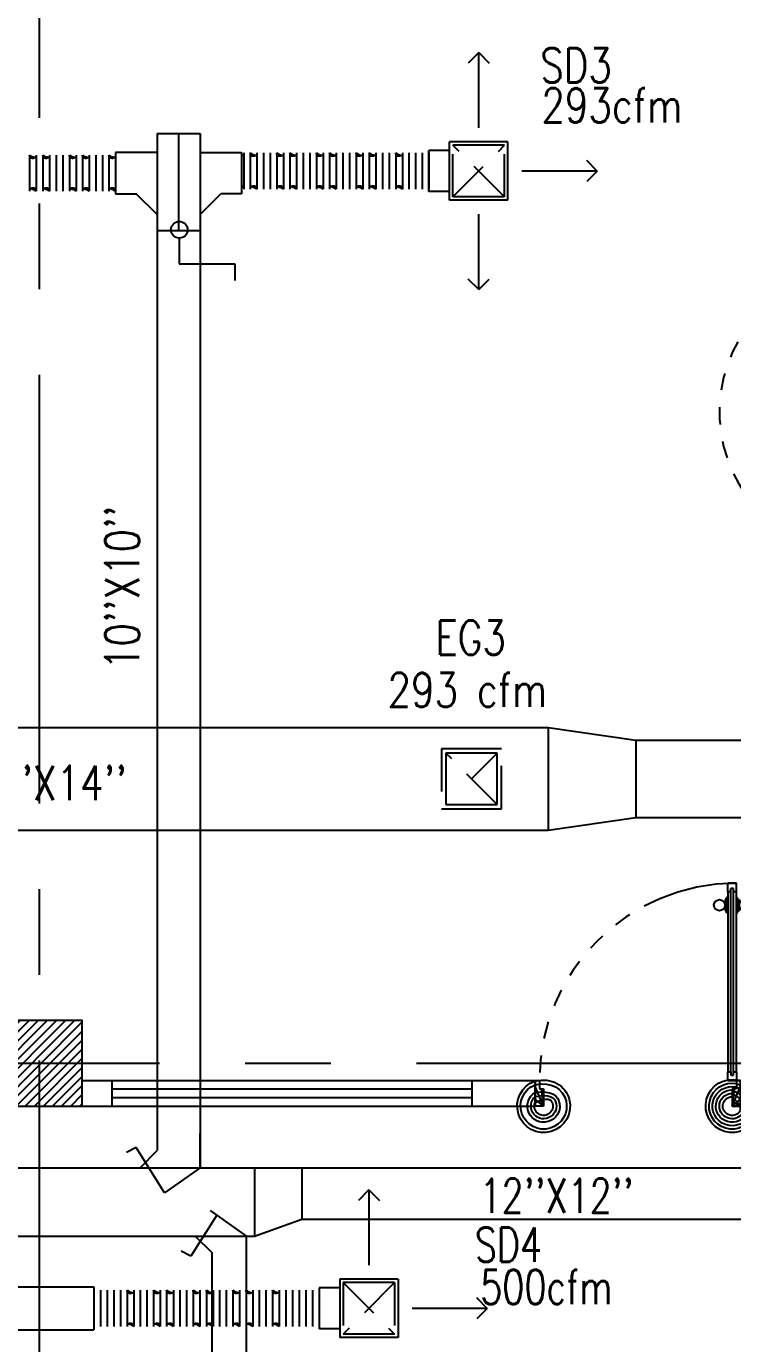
# Model space of a CAD drawing. Extents: x 417866029 to 417866302, y 43498045 to 43498122.
# Drawn here: x 417866038.93 to 417866043.05, y 43498101.35 to 43498109.04 of the extents above; entities that cross this region are included whole.
import ezdxf

# ---------------------------------------------------------------- set-up
doc = ezdxf.new("R2010")
doc.units = 0
doc.header["$MEASUREMENT"] = 0
doc.linetypes.add('CENTERX2', pattern=[4, 2.5, -0.5, 0.5, -0.5])
doc.linetypes.add('HIDDEN', pattern=[0.375, 0.25, -0.125])
doc.layers.get('0').update_dxf_attribs({"linetype": 'CONTINUOUS'})
for name, color, linetype in [('AXES', 11, 'CENTERX2'), ('COL', 7, 'CONTINUOUS'), ('DOOR', 9, 'CONTINUOUS'), ('DUCT', 6, 'CONTINUOUS'), ('EXDUCT', 10, 'CONTINUOUS'), ('HAT', 11, 'CONTINUOUS'), ('M-AC-FLEX', 7, 'CONTINUOUS'), ('M-EGU.', 2, 'CONTINUOUS'), ('M-TEXT', 2, 'CONTINUOUS'), ('WALL', 9, 'CONTINUOUS'), ('WIN', 9, 'CONTINUOUS')]:
    doc.layers.add(name, color=color, linetype=linetype)
doc.styles.add('ROMANS', font='ROMANS.shx', dxfattribs={"width": 0.6})

# ---------------------------------------------------------------- blocks, each defined once
blk = doc.blocks.new('DOOR90')
at = {"layer": 'DOOR', "color": 7, "linetype": 'ByBlock'}
for p, q in [((-150, 0), (0, 0)), ((-150, 0), (-150, -25)), ((0, -50), (-113.7, 0)), ((0, -50), (-40.1, 0)), ((0, -50), (0, 0)), ((-1000, -25), (-1050, -25)), ((-1050, -75), (-1050, -25)), ((-1050, -25), (-1050, -75)), ((-1000, -75), (-1050, -75)), ((-1000, -42), (-1020, -42)), ((-1020, -42), (-1020, -58)), ((-1000, -58), (-1020, -58)), ((-1000, -25), (-1000, -42)), ((-1000, -58), (-1000, -75)), ((-877.6, -17.8), (-967.6, -17.8)), ((-967.6, -25), (-967.6, -17.8)), ((-967.6, -75), (-967.6, -82.2)), ((-955, -8.8), (-890.2, -8.8)), ((-955, -17.8), (-955, -8.8)), ((-955, -17.8), (-890.2, -17.8)), ((-890.2, -17.8), (-890.2, -8.8)), ((-877.6, -25), (-877.6, -17.8)), ((-877.6, -75), (-877.6, -82.2)), ((-200, -25), (-150, -25)), ((-200, -42), (-200, -25)), ((-180, -42), (-200, -42)), ((-200, -58), (-180, -58)), ((-200, -75), (-200, -58)), ((-150, -75), (-200, -75)), ((-180, -58), (-180, -42)), ((-150, -25), (-100, -25)), ((-150, -75), (-150, -25)), ((-100, -25), (-100, -50)), ((0, -50), (-100, -36.6)), ((-100, -50), (0, -50)), ((-877.6, -82.2), (-967.6, -82.2)), ((-955, -82.2), (-890.2, -82.2)), ((-955, -82.2), (-955, -91.2)), ((-955, -91.2), (-890.2, -91.2)), ((-890.2, -82.2), (-890.2, -91.2)), ((-150, -875), (-100, -875)), ((-150, -900), (-150, -875)), ((-150, -900), (0, -900)), ((0, -900), (-150, -900)), ((0, -850), (-113.7, -900)), ((-100, -875), (-100, -850)), ((0, -850), (-100, -863.4)), ((-100, -850), (0, -850)), ((0, -850), (-40.1, -900)), ((0, -850), (0, -900))]:
    blk.add_line(p, q, dxfattribs=at)
at = {"layer": 'DOOR', "linetype": 'ByBlock'}
for p, q in [((-200, -25), (-1000, -25)), ((-200, -42), (-1000, -42)), ((-200, -58), (-1000, -58)), ((-1000, -75), (-200, -75))]:
    blk.add_line(p, q, dxfattribs=at)
at = {"layer": 'DOOR', "color": 7, "linetype": 'ByBlock'}
for centre in [(-922.6, 23.5), (-922.6, -123.5)]:
    blk.add_circle(centre, 32.4, dxfattribs=at)
for centre, radius, start, end in [((0, -50), 154.4, 161.10529, 166.28577), ((0, -50), 94.4, 148.01819, 180), ((0, -50), 134.4, 158.15985, 169.28002), ((0, -50), 114.4, 154.08384, 167.37743), ((0, -50), 74.4, 137.77643, 180), ((0, -50), 54.4, 113.20738, 180), ((0, -50), 34.4, 90, 180), ((0, -50), 14.4, 90, 180), ((0, -850), 154.4, 193.71423, 198.89471), ((0, -850), 134.4, 190.71998, 201.84015), ((0, -850), 94.4, 180, 211.98181), ((0, -850), 74.4, 180, 222.22357), ((0, -850), 54.4, 180, 246.79262), ((0, -850), 34.4, 180, 270), ((0, -850), 14.4, 180, 270)]:
    blk.add_arc(centre, radius, start, end, dxfattribs=at)
at = {"layer": 'DOOR', "linetype": 'HIDDEN', "ltscale": 0.5}
blk.add_arc((-222.2, -50), 828.2, 178.27012, 275.00304, dxfattribs=at)
blk = doc.blocks.new('DOOR100')
at = {"layer": 'DOOR', "color": 7, "linetype": 'ByBlock'}
for p, q in [((-75, 1250), (-75, 1300)), ((-75, 1300), (-25, 1300)), ((-25, 1300), (-75, 1300)), ((-58, 1250), (-75, 1250)), ((-58, 1250), (-58, 1270)), ((-42, 1270), (-58, 1270)), ((-42, 1250), (-42, 1270)), ((-25, 1250), (-42, 1250)), ((-25, 1250), (-25, 1300)), ((-91.2, 1205), (-91.2, 1140.2)), ((-82.2, 1205), (-91.2, 1205)), ((-82.2, 1127.6), (-82.2, 1217.6)), ((-75, 1217.6), (-82.2, 1217.6)), ((-82.2, 1205), (-82.2, 1140.2)), ((-25, 1217.6), (-17.8, 1217.6)), ((-17.8, 1127.6), (-17.8, 1217.6)), ((-17.8, 1205), (-17.8, 1140.2)), ((-17.8, 1205), (-8.8, 1205)), ((-8.8, 1205), (-8.8, 1140.2)), ((-82.2, 1140.2), (-91.2, 1140.2)), ((-75, 1127.6), (-82.2, 1127.6)), ((-25, 1127.6), (-17.8, 1127.6)), ((-17.8, 1140.2), (-8.8, 1140.2)), ((-75, 200), (-58, 200)), ((-75, 150), (-75, 200)), ((-58, 200), (-58, 180)), ((-58, 180), (-42, 180)), ((-42, 200), (-25, 200)), ((-42, 180), (-42, 200)), ((-25, 200), (-25, 150)), ((-1200, 0), (-1200, 150)), ((-1200, 150), (-1175, 150)), ((-1200, 150), (-1200, 0)), ((-1150, 0), (-1200, 113.7)), ((-1175, 150), (-1175, 100)), ((-1175, 100), (-1150, 100)), ((-1150, 0), (-1163.4, 100)), ((-1150, 100), (-1150, 0)), ((-75, 150), (-25, 150)), ((-50, 0), (0, 113.7)), ((-50, 100), (-50, 0)), ((-50, 0), (-36.6, 100)), ((-25, 100), (-50, 100)), ((0, 150), (-25, 150)), ((-25, 150), (-25, 100)), ((0, 0), (0, 150)), ((0, 150), (0, 0)), ((-1150, 0), (-1200, 40.1)), ((-1150, 0), (-1200, 0)), ((-50, 0), (0, 40.1)), ((-50, 0), (0, 0))]:
    blk.add_line(p, q, dxfattribs=at)
at = {"layer": 'DOOR', "linetype": 'ByBlock'}
for p, q in [((-75, 1250), (-75, 200)), ((-58, 200), (-58, 1250)), ((-42, 200), (-42, 1250)), ((-25, 200), (-25, 1250))]:
    blk.add_line(p, q, dxfattribs=at)
at = {"layer": 'DOOR', "color": 7, "linetype": 'ByBlock'}
for centre in [(-123.5, 1172.6), (23.5, 1172.6)]:
    blk.add_circle(centre, 32.4, dxfattribs=at)
at = {"layer": 'DOOR', "linetype": 'HIDDEN', "ltscale": 0.5}
blk.add_arc((-25, 150), 1150, 90, 180, dxfattribs=at)
at = {"layer": 'DOOR', "color": 7, "linetype": 'ByBlock'}
for centre, radius, start, end in [((-1150, 0), 154.4, 103.71423, 108.89471), ((-1150, 0), 134.4, 100.71998, 111.84015), ((-1150, 0), 94.4, 90, 121.98181), ((-50, 0), 94.4, 58.01819, 90), ((-50, 0), 134.4, 68.15985, 79.28002), ((-50, 0), 114.4, 64.08384, 77.37743), ((-50, 0), 154.4, 71.10529, 76.28577), ((-1150, 0), 74.4, 90, 132.22357), ((-1150, 0), 54.4, 90, 156.79262), ((-1150, 0), 34.4, 90, 180), ((-1150, 0), 14.4, 90, 180), ((-50, 0), 74.4, 47.77643, 90), ((-50, 0), 54.4, 23.20738, 90), ((-50, 0), 34.4, 0, 90), ((-50, 0), 14.4, 0, 90)]:
    blk.add_arc(centre, radius, start, end, dxfattribs=at)
blk = doc.blocks.new('*X53')
at = {"color": 0}
for p, q in [((84179.2, 169933.6), (84635.4, 170389.7)), ((84179.2, 169986.6), (84582.3, 170389.7)), ((84179.2, 170039.7), (84529.3, 170389.7)), ((84179.2, 170092.7), (84476.3, 170389.7)), ((84179.2, 170145.7), (84423.2, 170389.7)), ((84179.2, 170198.8), (84370.2, 170389.7)), ((84179.2, 170251.8), (84317.2, 170389.7)), ((84179.2, 170304.8), (84264.1, 170389.7)), ((84179.2, 170357.9), (84211.1, 170389.7)), ((84188.4, 169889.7), (84679.2, 170380.6)), ((84241.4, 169889.7), (84679.2, 170327.5)), ((84294.5, 169889.7), (84679.2, 170274.5)), ((84347.5, 169889.7), (84679.2, 170221.5)), ((84400.5, 169889.7), (84679.2, 170168.4)), ((84453.6, 169889.7), (84679.2, 170115.4)), ((84506.6, 169889.7), (84679.2, 170062.4)), ((84559.6, 169889.7), (84679.2, 170009.3)), ((84612.7, 169889.7), (84679.2, 169956.3)), ((84665.7, 169889.7), (84679.2, 169903.3))]:
    blk.add_line(p, q, dxfattribs=at)
blk = doc.blocks.new('COL50')
at = {"layer": 'COL'}
blk.add_lwpolyline([(-250, 250), (-250, -250), (250, -250), (250, 250)], close=True, dxfattribs=at)

msp = doc.modelspace()

# ---------------------------------------------------------------- linework, layer by layer
at = {"layer": 'AXES'}
for p, q in [((417866039.0035, 43498044.5064), (417866039.0035, 43498121.7771)), ((417866039.0035, 43498044.5064), (417866039.0035, 43498121.7771)), ((417866037.2035, 43498102.9907), (417866053.4235, 43498102.9907))]:
    msp.add_line(p, q, dxfattribs=at)
at = {"layer": 'DUCT', "linetype": 'ByBlock'}
for p, q in [((417866039.6907, 43498108.416), (417866039.6907, 43498102.4809)), ((417866039.6907, 43498108.416), (417866039.9407, 43498108.416)), ((417866039.8157, 43498108.416), (417866039.8157, 43498107.8493)), ((417866039.9407, 43498108.416), (417866039.9407, 43498102.3809)), ((417866039.6907, 43498107.8493), (417866039.9407, 43498107.8493)), ((417866034.6028, 43498102.3809), (417866049.4136, 43498102.3809)), ((417866040.259, 43498102.3809), (417866040.259, 43498101.9809)), ((417866040.535, 43498102.3809), (417866040.535, 43498102.0809)), ((417866040.259, 43498101.9809), (417866040.535, 43498102.0809)), ((417866040.535, 43498102.0809), (417866044.5984, 43498102.0809)), ((417866034.6028, 43498101.9809), (417866040.259, 43498101.9809)), ((417866034.6028, 43498101.6857), (417866039.3204, 43498101.6857)), ((417866039.3204, 43498101.6857), (417866039.3204, 43498101.4357)), ((417866034.6028, 43498101.4357), (417866039.3204, 43498101.4357))]:
    msp.add_line(p, q, dxfattribs=at)
at = {"layer": 'DUCT'}
for p, q in [((417866039.6883, 43498108.3041), (417866039.4483, 43498108.3041)), ((417866039.4483, 43498108.3041), (417866039.4483, 43498108.0641)), ((417866039.943, 43498108.3041), (417866040.183, 43498108.3041)), ((417866040.183, 43498108.3041), (417866040.183, 43498108.0641)), ((417866039.4483, 43498108.0641), (417866039.5683, 43498108.0641)), ((417866039.6883, 43498107.9441), (417866039.5683, 43498108.0641)), ((417866039.943, 43498107.9441), (417866040.063, 43498108.0641)), ((417866040.183, 43498108.0641), (417866040.063, 43498108.0641)), ((417866039.9407, 43498102.3809), (417866039.9407, 43498102.5809)), ((417866039.5673, 43498102.499), (417866039.5109, 43498102.4702)), ((417866039.7328, 43498102.2353), (417866039.5673, 43498102.499)), ((417866039.5673, 43498102.499), (417866039.5673, 43498102.499)), ((417866039.5907, 43498102.3809), (417866039.6907, 43498102.4809)), ((417866039.9407, 43498102.3809), (417866039.7328, 43498102.2353)), ((417866040.038, 43498102.1051), (417866039.8878, 43498101.8658)), ((417866040.2111, 43498101.9839), (417866040.0012, 43498102.1309)), ((417866039.9111, 43498101.9839), (417866040.0111, 43498101.8839)), ((417866040.2111, 43498101.9839), (417866040.2111, 43498099.3928)), ((417866039.8878, 43498101.8658), (417866039.8314, 43498101.8946)), ((417866039.8878, 43498101.8658), (417866039.8878, 43498101.8658)), ((417866040.0111, 43498099.3928), (417866040.0111, 43498101.8839))]:
    msp.add_line(p, q, dxfattribs=at)
at = {"layer": 'DUCT', "color": 2, "linetype": 'ByBlock'}
for p, q in [((417866039.8198, 43498107.8088), (417866039.8198, 43498107.655)), ((417866039.8198, 43498107.655), (417866040.1439, 43498107.655)), ((417866040.1439, 43498107.655), (417866040.1439, 43498107.5579))]:
    msp.add_line(p, q, dxfattribs=at)
msp.add_circle((417866039.8198, 43498107.8533), 0.0486, dxfattribs=at)
at = {"layer": 'EXDUCT', "linetype": 'ByBlock'}
for p, q in [((417866034.6028, 43498104.9499), (417866041.9727, 43498104.9499)), ((417866041.9727, 43498104.9499), (417866041.9727, 43498104.3499)), ((417866041.9727, 43498104.9499), (417866042.4855, 43498104.8749)), ((417866042.4855, 43498104.8749), (417866051.38, 43498104.8749)), ((417866042.4855, 43498104.8749), (417866042.4855, 43498104.4249)), ((417866041.9727, 43498104.3499), (417866042.4855, 43498104.4249)), ((417866042.4855, 43498104.4249), (417866051.38, 43498104.4249)), ((417866034.6028, 43498104.3499), (417866041.9727, 43498104.3499))]:
    msp.add_line(p, q, dxfattribs=at)
at = {"layer": 'M-AC-FLEX', "color": 11}
for p, q in [((417866040.1957, 43498108.3016), (417866040.1957, 43498108.0906)), ((417866040.234, 43498108.3016), (417866040.234, 43498108.0906)), ((417866040.234, 43498108.3016), (417866040.234, 43498108.0906)), ((417866040.273, 43498108.3016), (417866040.273, 43498108.0906)), ((417866040.273, 43498108.3016), (417866040.273, 43498108.0906)), ((417866040.3113, 43498108.3016), (417866040.3113, 43498108.0906)), ((417866040.3113, 43498108.3016), (417866040.3113, 43498108.0906)), ((417866040.3503, 43498108.3016), (417866040.3503, 43498108.0906)), ((417866040.3503, 43498108.3016), (417866040.3503, 43498108.0906)), ((417866040.3886, 43498108.3016), (417866040.3886, 43498108.0906)), ((417866040.3886, 43498108.3016), (417866040.3886, 43498108.0906)), ((417866040.4276, 43498108.3016), (417866040.4276, 43498108.0906)), ((417866040.4276, 43498108.3016), (417866040.4276, 43498108.0906)), ((417866040.4653, 43498108.3016), (417866040.4653, 43498108.0906)), ((417866040.4653, 43498108.3016), (417866040.4653, 43498108.0906)), ((417866040.5043, 43498108.3016), (417866040.5043, 43498108.0906)), ((417866040.5043, 43498108.3016), (417866040.5043, 43498108.0906)), ((417866040.5426, 43498108.3016), (417866040.5426, 43498108.0906)), ((417866040.5426, 43498108.3016), (417866040.5426, 43498108.0906)), ((417866040.5816, 43498108.3016), (417866040.5816, 43498108.0906)), ((417866040.5816, 43498108.3016), (417866040.5816, 43498108.0906)), ((417866040.6199, 43498108.3016), (417866040.6199, 43498108.0906)), ((417866040.6199, 43498108.3016), (417866040.6199, 43498108.0906)), ((417866040.6589, 43498108.3016), (417866040.6589, 43498108.0906)), ((417866040.6589, 43498108.3016), (417866040.6589, 43498108.0906)), ((417866040.6589, 43498108.3016), (417866040.6589, 43498108.0906)), ((417866040.6972, 43498108.3016), (417866040.6972, 43498108.0906)), ((417866040.6972, 43498108.3016), (417866040.6972, 43498108.0906)), ((417866040.6972, 43498108.3016), (417866040.6972, 43498108.0906)), ((417866040.7362, 43498108.3016), (417866040.7362, 43498108.0906)), ((417866040.7362, 43498108.3016), (417866040.7362, 43498108.0906)), ((417866040.7745, 43498108.3016), (417866040.7745, 43498108.0906)), ((417866040.7745, 43498108.3016), (417866040.7745, 43498108.0906)), ((417866040.8135, 43498108.3016), (417866040.8135, 43498108.0906)), ((417866040.8135, 43498108.3016), (417866040.8135, 43498108.0906)), ((417866040.8519, 43498108.3016), (417866040.8519, 43498108.0906)), ((417866040.8519, 43498108.3016), (417866040.8519, 43498108.0906)), ((417866040.8909, 43498108.3016), (417866040.8909, 43498108.0906)), ((417866040.8909, 43498108.3016), (417866040.8909, 43498108.0906)), ((417866040.9285, 43498108.3016), (417866040.9285, 43498108.0906)), ((417866040.9285, 43498108.3016), (417866040.9285, 43498108.0906)), ((417866040.9675, 43498108.3016), (417866040.9675, 43498108.0906)), ((417866040.9675, 43498108.3016), (417866040.9675, 43498108.0906)), ((417866041.0058, 43498108.3016), (417866041.0058, 43498108.0906)), ((417866041.0058, 43498108.3016), (417866041.0058, 43498108.0906)), ((417866041.0448, 43498108.3016), (417866041.0448, 43498108.0906)), ((417866041.0448, 43498108.3016), (417866041.0448, 43498108.0906)), ((417866041.0831, 43498108.3016), (417866041.0831, 43498108.0906)), ((417866041.0831, 43498108.3016), (417866041.0831, 43498108.0906)), ((417866041.1221, 43498108.3016), (417866041.1221, 43498108.0906)), ((417866041.1221, 43498108.3016), (417866041.1221, 43498108.0906)), ((417866041.1604, 43498108.3016), (417866041.1604, 43498108.0906)), ((417866041.1994, 43498108.3016), (417866041.1994, 43498108.0906)), ((417866041.2384, 43498108.3016), (417866041.2384, 43498108.0906)), ((417866041.2774, 43498108.3016), (417866041.2774, 43498108.0906)), ((417866038.946, 43498108.2896), (417866038.946, 43498108.0786)), ((417866038.946, 43498108.2896), (417866038.946, 43498108.0786)), ((417866038.985, 43498108.2896), (417866038.985, 43498108.0786)), ((417866038.985, 43498108.2896), (417866038.985, 43498108.0786)), ((417866038.985, 43498108.2896), (417866038.985, 43498108.0786)), ((417866039.0234, 43498108.2896), (417866039.0234, 43498108.0786)), ((417866039.0234, 43498108.2896), (417866039.0234, 43498108.0786)), ((417866039.0234, 43498108.2896), (417866039.0234, 43498108.0786)), ((417866039.0624, 43498108.2896), (417866039.0624, 43498108.0786)), ((417866039.0624, 43498108.2896), (417866039.0624, 43498108.0786)), ((417866039.1007, 43498108.2896), (417866039.1007, 43498108.0786)), ((417866039.1007, 43498108.2896), (417866039.1007, 43498108.0786)), ((417866039.1397, 43498108.2896), (417866039.1397, 43498108.0786)), ((417866039.1397, 43498108.2896), (417866039.1397, 43498108.0786)), ((417866039.178, 43498108.2896), (417866039.178, 43498108.0786)), ((417866039.178, 43498108.2896), (417866039.178, 43498108.0786)), ((417866039.217, 43498108.2896), (417866039.217, 43498108.0786)), ((417866039.217, 43498108.2896), (417866039.217, 43498108.0786)), ((417866039.2546, 43498108.2896), (417866039.2546, 43498108.0786)), ((417866039.2546, 43498108.2896), (417866039.2546, 43498108.0786)), ((417866039.2936, 43498108.2896), (417866039.2936, 43498108.0786)), ((417866039.2936, 43498108.2896), (417866039.2936, 43498108.0786)), ((417866039.3319, 43498108.2896), (417866039.3319, 43498108.0786)), ((417866039.3319, 43498108.2896), (417866039.3319, 43498108.0786)), ((417866039.3709, 43498108.2896), (417866039.3709, 43498108.0786)), ((417866039.3709, 43498108.2896), (417866039.3709, 43498108.0786)), ((417866039.4093, 43498108.2896), (417866039.4093, 43498108.0786)), ((417866039.4093, 43498108.2896), (417866039.4093, 43498108.0786)), ((417866039.4483, 43498108.2896), (417866039.4483, 43498108.0786)), ((417866039.4483, 43498108.2896), (417866039.4483, 43498108.0786)), ((417866039.3594, 43498101.6662), (417866039.3594, 43498101.4552)), ((417866039.3984, 43498101.6662), (417866039.3984, 43498101.4552)), ((417866039.4374, 43498101.6662), (417866039.4374, 43498101.4552)), ((417866039.4764, 43498101.6662), (417866039.4764, 43498101.4552)), ((417866039.5147, 43498101.6662), (417866039.5147, 43498101.4552)), ((417866039.5147, 43498101.6662), (417866039.5147, 43498101.4552)), ((417866039.5537, 43498101.6662), (417866039.5537, 43498101.4552)), ((417866039.5537, 43498101.6662), (417866039.5537, 43498101.4552)), ((417866039.592, 43498101.6662), (417866039.592, 43498101.4552)), ((417866039.592, 43498101.6662), (417866039.592, 43498101.4552)), ((417866039.631, 43498101.6662), (417866039.631, 43498101.4552)), ((417866039.631, 43498101.6662), (417866039.631, 43498101.4552)), ((417866039.6693, 43498101.6662), (417866039.6693, 43498101.4552)), ((417866039.6693, 43498101.6662), (417866039.6693, 43498101.4552)), ((417866039.7083, 43498101.6662), (417866039.7083, 43498101.4552)), ((417866039.7083, 43498101.6662), (417866039.7083, 43498101.4552)), ((417866039.746, 43498101.6662), (417866039.746, 43498101.4552)), ((417866039.746, 43498101.6662), (417866039.746, 43498101.4552)), ((417866039.785, 43498101.6662), (417866039.785, 43498101.4552)), ((417866039.785, 43498101.6662), (417866039.785, 43498101.4552)), ((417866039.8233, 43498101.6662), (417866039.8233, 43498101.4552)), ((417866039.8233, 43498101.6662), (417866039.8233, 43498101.4552)), ((417866039.8623, 43498101.6662), (417866039.8623, 43498101.4552)), ((417866039.8623, 43498101.6662), (417866039.8623, 43498101.4552)), ((417866039.9006, 43498101.6662), (417866039.9006, 43498101.4552)), ((417866039.9006, 43498101.6662), (417866039.9006, 43498101.4552)), ((417866039.9396, 43498101.6662), (417866039.9396, 43498101.4552)), ((417866039.9396, 43498101.6662), (417866039.9396, 43498101.4552)), ((417866039.9396, 43498101.6662), (417866039.9396, 43498101.4552)), ((417866039.9779, 43498101.6662), (417866039.9779, 43498101.4552)), ((417866039.9779, 43498101.6662), (417866039.9779, 43498101.4552)), ((417866039.9779, 43498101.6662), (417866039.9779, 43498101.4552)), ((417866040.0169, 43498101.6662), (417866040.0169, 43498101.4552)), ((417866040.0169, 43498101.6662), (417866040.0169, 43498101.4552)), ((417866040.0552, 43498101.6662), (417866040.0552, 43498101.4552)), ((417866040.0552, 43498101.6662), (417866040.0552, 43498101.4552)), ((417866040.0942, 43498101.6662), (417866040.0942, 43498101.4552)), ((417866040.0942, 43498101.6662), (417866040.0942, 43498101.4552)), ((417866040.1325, 43498101.6662), (417866040.1325, 43498101.4552)), ((417866040.1325, 43498101.6662), (417866040.1325, 43498101.4552)), ((417866040.1715, 43498101.6662), (417866040.1715, 43498101.4552)), ((417866040.1715, 43498101.6662), (417866040.1715, 43498101.4552)), ((417866040.2092, 43498101.6662), (417866040.2092, 43498101.4552)), ((417866040.2092, 43498101.6662), (417866040.2092, 43498101.4552)), ((417866040.2482, 43498101.6662), (417866040.2482, 43498101.4552)), ((417866040.2482, 43498101.6662), (417866040.2482, 43498101.4552)), ((417866040.2865, 43498101.6662), (417866040.2865, 43498101.4552)), ((417866040.2865, 43498101.6662), (417866040.2865, 43498101.4552)), ((417866040.3255, 43498101.6662), (417866040.3255, 43498101.4552)), ((417866040.3255, 43498101.6662), (417866040.3255, 43498101.4552)), ((417866040.3638, 43498101.6662), (417866040.3638, 43498101.4552)), ((417866040.3638, 43498101.6662), (417866040.3638, 43498101.4552)), ((417866040.4028, 43498101.6662), (417866040.4028, 43498101.4552)), ((417866040.4028, 43498101.6662), (417866040.4028, 43498101.4552)), ((417866040.4411, 43498101.6662), (417866040.4411, 43498101.4552)), ((417866040.4801, 43498101.6662), (417866040.4801, 43498101.4552)), ((417866040.5191, 43498101.6662), (417866040.5191, 43498101.4552)), ((417866040.5581, 43498101.6662), (417866040.5581, 43498101.4552)), ((417866040.5971, 43498101.6662), (417866040.5971, 43498101.4552))]:
    msp.add_line(p, q, dxfattribs=at)
at = {"layer": 'M-AC-FLEX'}
for points in [[(417866038.8687, 43498108.2896, 1), (417866038.9077, 43498108.2896, -1.018005), (417866038.946, 43498108.2896)], [(417866038.946, 43498108.2896, 1), (417866038.985, 43498108.2896, -1.018005), (417866039.0234, 43498108.2896)], [(417866039.0624, 43498108.2896, -1), (417866039.0234, 43498108.2896, 1.018005), (417866038.985, 43498108.2896)], [(417866039.1397, 43498108.2896, -1), (417866039.1007, 43498108.2896, 1.018005), (417866039.0624, 43498108.2896)], [(417866039.1007, 43498108.2896, 1), (417866039.1397, 43498108.2896, -1.018005), (417866039.178, 43498108.2896)], [(417866039.2163, 43498108.2896, -1.017916), (417866039.2546, 43498108.2896)], [(417866039.2553, 43498108.2896, 1.017916), (417866039.217, 43498108.2896)], [(417866039.3709, 43498108.2896, -1), (417866039.3319, 43498108.2896, 1.018005), (417866039.2936, 43498108.2896)], [(417866039.3319, 43498108.2896, 1), (417866039.3709, 43498108.2896, -1.018005), (417866039.4093, 43498108.2896)], [(417866040.183, 43498108.2834, 0.3126), (417866040.1957, 43498108.3016, -1.018005), (417866040.234, 43498108.3016)], [(417866040.3503, 43498108.3016, -1), (417866040.3113, 43498108.3016, 1.018005), (417866040.273, 43498108.3016)], [(417866040.3113, 43498108.3016, 1), (417866040.3503, 43498108.3016, -1.018005), (417866040.3886, 43498108.3016)], [(417866040.427, 43498108.3016, -1.017916), (417866040.4653, 43498108.3016)], [(417866040.466, 43498108.3016, 1.017916), (417866040.4276, 43498108.3016)], [(417866040.5816, 43498108.3016, -1), (417866040.5426, 43498108.3016, 1.018005), (417866040.5043, 43498108.3016)], [(417866040.5426, 43498108.3016, 1), (417866040.5816, 43498108.3016, -1.018005), (417866040.6199, 43498108.3016)], [(417866040.6199, 43498108.3016, 1), (417866040.6589, 43498108.3016, -1.018005), (417866040.6972, 43498108.3016)], [(417866040.7362, 43498108.3016, -1), (417866040.6972, 43498108.3016, 1.018005), (417866040.6589, 43498108.3016)], [(417866040.8135, 43498108.3016, -1), (417866040.7745, 43498108.3016, 1.018005), (417866040.7362, 43498108.3016)], [(417866040.7745, 43498108.3016, 1), (417866040.8135, 43498108.3016, -1.018005), (417866040.8519, 43498108.3016)], [(417866040.8902, 43498108.3016, -1.017916), (417866040.9285, 43498108.3016)], [(417866040.9292, 43498108.3016, 1.017916), (417866040.8909, 43498108.3016)], [(417866041.0448, 43498108.3016, -1), (417866041.0058, 43498108.3016, 1.018005), (417866040.9675, 43498108.3016)], [(417866041.0058, 43498108.3016, 1), (417866041.0448, 43498108.3016, -1.018005), (417866041.0831, 43498108.3016)], [(417866041.2774, 43498108.3016, -1), (417866041.2384, 43498108.3016, 1), (417866041.1994, 43498108.3016, -1), (417866041.1604, 43498108.3016, 1.018005), (417866041.1221, 43498108.3016)], [(417866039.4483, 43498108.2903, 0.009009), (417866039.4483, 43498108.2896)], [(417866038.8687, 43498108.0786, -1), (417866038.9077, 43498108.0786, 1.018005), (417866038.946, 43498108.0786)], [(417866038.946, 43498108.0786, -1), (417866038.985, 43498108.0786, 1.018005), (417866039.0234, 43498108.0786)], [(417866039.0624, 43498108.0786, 1), (417866039.0234, 43498108.0786, -1.018005), (417866038.985, 43498108.0786)], [(417866039.1397, 43498108.0786, 1), (417866039.1007, 43498108.0786, -1.018005), (417866039.0624, 43498108.0786)], [(417866039.1007, 43498108.0786, -1), (417866039.1397, 43498108.0786, 1.018005), (417866039.178, 43498108.0786)], [(417866039.2163, 43498108.078, 1.000002), (417866039.2546, 43498108.0786)], [(417866039.2553, 43498108.078, -1.000002), (417866039.217, 43498108.0786)], [(417866039.3709, 43498108.0786, 1), (417866039.3319, 43498108.0786, -1.018005), (417866039.2936, 43498108.0786)], [(417866039.3319, 43498108.0786, -1), (417866039.3709, 43498108.0786, 1.018005), (417866039.4093, 43498108.0786)], [(417866039.4483, 43498108.078, -0.009009), (417866039.4483, 43498108.0786)], [(417866040.183, 43498108.1089, -0.3126), (417866040.1957, 43498108.0906, 1.018005), (417866040.234, 43498108.0906)], [(417866040.3503, 43498108.0906, 1), (417866040.3113, 43498108.0906, -1.018005), (417866040.273, 43498108.0906)], [(417866040.3113, 43498108.0906, -1), (417866040.3503, 43498108.0906, 1.018005), (417866040.3886, 43498108.0906)], [(417866040.427, 43498108.09, 1.000002), (417866040.4653, 43498108.0906)], [(417866040.466, 43498108.09, -1.000002), (417866040.4276, 43498108.0906)], [(417866040.5816, 43498108.0906, 1), (417866040.5426, 43498108.0906, -1.018005), (417866040.5043, 43498108.0906)], [(417866040.5426, 43498108.0906, -1), (417866040.5816, 43498108.0906, 1.018005), (417866040.6199, 43498108.0906)], [(417866040.6199, 43498108.0906, -1), (417866040.6589, 43498108.0906, 1.018005), (417866040.6972, 43498108.0906)], [(417866040.7362, 43498108.0906, 1), (417866040.6972, 43498108.0906, -1.018005), (417866040.6589, 43498108.0906)], [(417866040.8135, 43498108.0906, 1), (417866040.7745, 43498108.0906, -1.018005), (417866040.7362, 43498108.0906)], [(417866040.7745, 43498108.0906, -1), (417866040.8135, 43498108.0906, 1.018005), (417866040.8519, 43498108.0906)], [(417866040.8902, 43498108.09, 1.000002), (417866040.9285, 43498108.0906)], [(417866040.9292, 43498108.09, -1.000002), (417866040.8909, 43498108.0906)], [(417866041.0448, 43498108.0906, 1), (417866041.0058, 43498108.0906, -1.018005), (417866040.9675, 43498108.0906)], [(417866041.0058, 43498108.0906, -1), (417866041.0448, 43498108.0906, 1.018005), (417866041.0831, 43498108.0906)], [(417866041.2774, 43498108.0906, 1), (417866041.2384, 43498108.0906, -1), (417866041.1994, 43498108.0906, 1), (417866041.1604, 43498108.0906, -1.018005), (417866041.1221, 43498108.0906)], [(417866039.3984, 43498101.6662, -1), (417866039.3594, 43498101.6662, 1), (417866039.3204, 43498101.6662)], [(417866039.3204, 43498101.6662, -1), (417866039.3594, 43498101.6662)], [(417866039.3204, 43498101.6662, -1.00175), (417866039.3594, 43498101.6662)], [(417866039.3594, 43498101.6662, 1), (417866039.3204, 43498101.6662)], [(417866039.3594, 43498101.6662, 1), (417866039.3984, 43498101.6662, -1), (417866039.4374, 43498101.6662, 1), (417866039.4764, 43498101.6662, -1.018005), (417866039.5147, 43498101.6662)], [(417866039.631, 43498101.6662, -1), (417866039.592, 43498101.6662, 1.018005), (417866039.5537, 43498101.6662)], [(417866039.592, 43498101.6662, 1), (417866039.631, 43498101.6662, -1.018005), (417866039.6693, 43498101.6662)], [(417866039.7076, 43498101.6662, -1.017916), (417866039.746, 43498101.6662)], [(417866039.7466, 43498101.6662, 1.017916), (417866039.7083, 43498101.6662)], [(417866039.8623, 43498101.6662, -1), (417866039.8233, 43498101.6662, 1.018005), (417866039.785, 43498101.6662)], [(417866039.8233, 43498101.6662, 1), (417866039.8623, 43498101.6662, -1.018005), (417866039.9006, 43498101.6662)], [(417866039.9006, 43498101.6662, 1), (417866039.9396, 43498101.6662, -1.018005), (417866039.9779, 43498101.6662)], [(417866040.0169, 43498101.6662, -1), (417866039.9779, 43498101.6662, 1.018005), (417866039.9396, 43498101.6662)], [(417866040.0942, 43498101.6662, -1), (417866040.0552, 43498101.6662, 1.018005), (417866040.0169, 43498101.6662)], [(417866040.0552, 43498101.6662, 1), (417866040.0942, 43498101.6662, -1.018005), (417866040.1325, 43498101.6662)], [(417866040.1708, 43498101.6662, -1.017916), (417866040.2092, 43498101.6662)], [(417866040.2098, 43498101.6662, 1.017916), (417866040.1715, 43498101.6662)], [(417866040.3255, 43498101.6662, -1), (417866040.2865, 43498101.6662, 1.018005), (417866040.2482, 43498101.6662)], [(417866040.2865, 43498101.6662, 1), (417866040.3255, 43498101.6662, -1.018005), (417866040.3638, 43498101.6662)], [(417866040.5581, 43498101.6662, -1), (417866040.5191, 43498101.6662, 1), (417866040.4801, 43498101.6662, -1), (417866040.4411, 43498101.6662, 1.018005), (417866040.4028, 43498101.6662)], [(417866040.5191, 43498101.6662, 1), (417866040.5581, 43498101.6662, -1), (417866040.5971, 43498101.6662)], [(417866040.5971, 43498101.6662, 1), (417866040.5581, 43498101.6662)], [(417866040.6361, 43498101.6662, -1), (417866040.5971, 43498101.6662, 1), (417866040.5581, 43498101.6662)], [(417866040.5581, 43498101.6662, -1), (417866040.5971, 43498101.6662)], [(417866039.3984, 43498101.4552, 1), (417866039.3594, 43498101.4552, -1), (417866039.3204, 43498101.4552)], [(417866039.3594, 43498101.4552, -1), (417866039.3984, 43498101.4552, 1), (417866039.4374, 43498101.4552, -1), (417866039.4764, 43498101.4552, 1.018005), (417866039.5147, 43498101.4552)], [(417866039.631, 43498101.4552, 1), (417866039.592, 43498101.4552, -1.018005), (417866039.5537, 43498101.4552)], [(417866039.592, 43498101.4552, -1), (417866039.631, 43498101.4552, 1.018005), (417866039.6693, 43498101.4552)], [(417866039.8623, 43498101.4552, 1), (417866039.8233, 43498101.4552, -1.018005), (417866039.785, 43498101.4552)], [(417866039.8233, 43498101.4552, -1), (417866039.8623, 43498101.4552, 1.018005), (417866039.9006, 43498101.4552)], [(417866039.9006, 43498101.4552, -1), (417866039.9396, 43498101.4552, 1.018005), (417866039.9779, 43498101.4552)], [(417866040.0169, 43498101.4552, 1), (417866039.9779, 43498101.4552, -1.018005), (417866039.9396, 43498101.4552)], [(417866040.0942, 43498101.4552, 1), (417866040.0552, 43498101.4552, -1.018005), (417866040.0169, 43498101.4552)], [(417866040.0552, 43498101.4552, -1), (417866040.0942, 43498101.4552, 1.018005), (417866040.1325, 43498101.4552)], [(417866040.3255, 43498101.4552, 1), (417866040.2865, 43498101.4552, -1.018005), (417866040.2482, 43498101.4552)], [(417866040.2865, 43498101.4552, -1), (417866040.3255, 43498101.4552, 1.018005), (417866040.3638, 43498101.4552)], [(417866040.5581, 43498101.4552, 1), (417866040.5191, 43498101.4552, -1), (417866040.4801, 43498101.4552, 1), (417866040.4411, 43498101.4552, -1.018005), (417866040.4028, 43498101.4552)], [(417866040.5191, 43498101.4552, -1), (417866040.5581, 43498101.4552, 1), (417866040.5971, 43498101.4552)], [(417866040.6361, 43498101.4552, 1), (417866040.5971, 43498101.4552, -1), (417866040.5581, 43498101.4552)], [(417866039.3204, 43498101.4552, 1.000001), (417866039.3594, 43498101.4552)], [(417866039.3204, 43498101.4552, 1.00175), (417866039.3594, 43498101.4552)], [(417866039.3594, 43498101.4552, -1.000001), (417866039.3204, 43498101.4552)], [(417866039.7076, 43498101.4545, 1.000002), (417866039.746, 43498101.4552)], [(417866039.7466, 43498101.4545, -1.000002), (417866039.7083, 43498101.4552)], [(417866040.1708, 43498101.4545, 1.000002), (417866040.2092, 43498101.4552)], [(417866040.2098, 43498101.4545, -1.000002), (417866040.1715, 43498101.4552)], [(417866040.5971, 43498101.4552, -1.000001), (417866040.5581, 43498101.4552)], [(417866040.5581, 43498101.4552, 1.000001), (417866040.5971, 43498101.4552)]]:
    msp.add_lwpolyline(points, format="xyb", dxfattribs=at)
for centre, start, end in [((417866040.2535, 43498108.3016), 180, 331.56864), ((417866040.2535, 43498108.3016), 208.43136, 0), ((417866040.4081, 43498108.3016), 180, 331.56864), ((417866040.4081, 43498108.3016), 208.43136, 0), ((417866040.4848, 43498108.3016), 180, 331.56864), ((417866040.4848, 43498108.3016), 208.43136, 0), ((417866040.6394, 43498108.3016), 180, 331.56864), ((417866040.6394, 43498108.3016), 208.43136, 0), ((417866040.7167, 43498108.3016), 180, 331.56864), ((417866040.7167, 43498108.3016), 208.43136, 0), ((417866040.8714, 43498108.3016), 180, 331.56864), ((417866040.8714, 43498108.3016), 208.43136, 0), ((417866040.948, 43498108.3016), 180, 331.56864), ((417866040.948, 43498108.3016), 208.43136, 0), ((417866041.1026, 43498108.3016), 180, 331.56864), ((417866041.1026, 43498108.3016), 208.43136, 0), ((417866038.9655, 43498108.2896), 180, 331.56864), ((417866038.9655, 43498108.2896), 208.43136, 0), ((417866039.0429, 43498108.2896), 180, 331.56864), ((417866039.0429, 43498108.2896), 208.43136, 0), ((417866039.1975, 43498108.2896), 180, 331.56864), ((417866039.1975, 43498108.2896), 208.43136, 0), ((417866039.2741, 43498108.2896), 180, 331.56864), ((417866039.2741, 43498108.2896), 208.43136, 0), ((417866039.4288, 43498108.2896), 180, 331.56864), ((417866039.4288, 43498108.2896), 208.43136, 0), ((417866038.9655, 43498108.0787), 28.43137, 180.01777), ((417866038.9655, 43498108.0787), 28.43137, 180.01777), ((417866038.9655, 43498108.0787), 359.98223, 151.56863), ((417866038.9655, 43498108.0787), 359.98223, 151.56863), ((417866039.0429, 43498108.0787), 28.43137, 180.01777), ((417866039.0429, 43498108.0787), 28.43137, 180.01777), ((417866039.0429, 43498108.0787), 359.98223, 151.56863), ((417866039.0429, 43498108.0787), 359.98223, 151.56863), ((417866039.1975, 43498108.0787), 28.43137, 180.01777), ((417866039.1975, 43498108.0787), 28.43137, 180.01777), ((417866039.1975, 43498108.0787), 359.98223, 151.56863), ((417866039.1975, 43498108.0787), 359.98223, 151.56863), ((417866039.2741, 43498108.0787), 28.43137, 180.01777), ((417866039.2741, 43498108.0787), 28.43137, 180.01777), ((417866039.2741, 43498108.0787), 359.98223, 151.56863), ((417866039.2741, 43498108.0787), 359.98223, 151.56863), ((417866039.4288, 43498108.0787), 28.43137, 180.01777), ((417866039.4288, 43498108.0787), 28.43137, 180.01777), ((417866039.4288, 43498108.0787), 359.98223, 151.56863), ((417866039.4288, 43498108.0787), 359.98223, 151.56863), ((417866040.2535, 43498108.0907), 28.43137, 180.01777), ((417866040.2535, 43498108.0907), 28.43137, 180.01777), ((417866040.2535, 43498108.0907), 359.98223, 151.56863), ((417866040.2535, 43498108.0907), 359.98223, 151.56863), ((417866040.4081, 43498108.0907), 28.43137, 180.01777), ((417866040.4081, 43498108.0907), 28.43137, 180.01777), ((417866040.4081, 43498108.0907), 359.98223, 151.56863), ((417866040.4081, 43498108.0907), 359.98223, 151.56863), ((417866040.4848, 43498108.0907), 28.43137, 180.01777), ((417866040.4848, 43498108.0907), 28.43137, 180.01777), ((417866040.4848, 43498108.0907), 359.98223, 151.56863), ((417866040.4848, 43498108.0907), 359.98223, 151.56863), ((417866040.6394, 43498108.0907), 28.43137, 180.01777), ((417866040.6394, 43498108.0907), 28.43137, 180.01777), ((417866040.6394, 43498108.0907), 359.98223, 151.56863), ((417866040.6394, 43498108.0907), 359.98223, 151.56863), ((417866040.7167, 43498108.0907), 28.43137, 180.01777), ((417866040.7167, 43498108.0907), 28.43137, 180.01777), ((417866040.7167, 43498108.0907), 359.98223, 151.56863), ((417866040.7167, 43498108.0907), 359.98223, 151.56863), ((417866040.8714, 43498108.0907), 28.43137, 180.01777), ((417866040.8714, 43498108.0907), 28.43137, 180.01777), ((417866040.8714, 43498108.0907), 359.98223, 151.56863), ((417866040.8714, 43498108.0907), 359.98223, 151.56863), ((417866040.948, 43498108.0907), 28.43137, 180.01777), ((417866040.948, 43498108.0907), 28.43137, 180.01777), ((417866040.948, 43498108.0907), 359.98223, 151.56863), ((417866040.948, 43498108.0907), 359.98223, 151.56863), ((417866041.1026, 43498108.0907), 28.43137, 180.01777), ((417866041.1026, 43498108.0907), 28.43137, 180.01777), ((417866041.1026, 43498108.0907), 359.98223, 151.56863), ((417866041.1026, 43498108.0907), 359.98223, 151.56863), ((417866039.5342, 43498101.6662), 180, 331.56864), ((417866039.5342, 43498101.6662), 208.43136, 0), ((417866039.6888, 43498101.6662), 180, 331.56864), ((417866039.6888, 43498101.6662), 208.43136, 0), ((417866039.7655, 43498101.6662), 180, 331.56864), ((417866039.7655, 43498101.6662), 208.43136, 0), ((417866039.9201, 43498101.6662), 180, 331.56864), ((417866039.9201, 43498101.6662), 208.43136, 0), ((417866039.9974, 43498101.6662), 180, 331.56864), ((417866039.9974, 43498101.6662), 208.43136, 0), ((417866040.152, 43498101.6662), 180, 331.56864), ((417866040.152, 43498101.6662), 208.43136, 0), ((417866040.2287, 43498101.6662), 180, 331.56864), ((417866040.2287, 43498101.6662), 208.43136, 0), ((417866040.3833, 43498101.6662), 180, 331.56864), ((417866040.3833, 43498101.6662), 208.43136, 0), ((417866039.5342, 43498101.4552), 28.43137, 180.01777), ((417866039.5342, 43498101.4552), 28.43137, 180.01777), ((417866039.5342, 43498101.4552), 359.98223, 151.56863), ((417866039.5342, 43498101.4552), 359.98223, 151.56863), ((417866039.6888, 43498101.4552), 28.43137, 180.01777), ((417866039.6888, 43498101.4552), 28.43137, 180.01777), ((417866039.6888, 43498101.4552), 359.98223, 151.56863), ((417866039.6888, 43498101.4552), 359.98223, 151.56863), ((417866039.7655, 43498101.4552), 28.43137, 180.01777), ((417866039.7655, 43498101.4552), 28.43137, 180.01777), ((417866039.7655, 43498101.4552), 359.98223, 151.56863), ((417866039.7655, 43498101.4552), 359.98223, 151.56863), ((417866039.9201, 43498101.4552), 28.43137, 180.01777), ((417866039.9201, 43498101.4552), 28.43137, 180.01777), ((417866039.9201, 43498101.4552), 359.98223, 151.56863), ((417866039.9201, 43498101.4552), 359.98223, 151.56863), ((417866039.9974, 43498101.4552), 28.43137, 180.01777), ((417866039.9974, 43498101.4552), 28.43137, 180.01777), ((417866039.9974, 43498101.4552), 359.98223, 151.56863), ((417866039.9974, 43498101.4552), 359.98223, 151.56863), ((417866040.152, 43498101.4552), 28.43137, 180.01777), ((417866040.152, 43498101.4552), 28.43137, 180.01777), ((417866040.152, 43498101.4552), 359.98223, 151.56863), ((417866040.152, 43498101.4552), 359.98223, 151.56863), ((417866040.2287, 43498101.4552), 28.43137, 180.01777), ((417866040.2287, 43498101.4552), 28.43137, 180.01777), ((417866040.2287, 43498101.4552), 359.98223, 151.56863), ((417866040.2287, 43498101.4552), 359.98223, 151.56863), ((417866040.3833, 43498101.4552), 28.43137, 180.01777), ((417866040.3833, 43498101.4552), 28.43137, 180.01777), ((417866040.3833, 43498101.4552), 359.98223, 151.56863), ((417866040.3833, 43498101.4552), 359.98223, 151.56863)]:
    msp.add_arc(centre, 0.0195, start, end, dxfattribs=at)
at = {"layer": 'M-EGU.'}
for p, q in [((417866041.5678, 43498108.8873), (417866041.5067, 43498108.8262)), ((417866041.5678, 43498108.4485), (417866041.5678, 43498108.8873)), ((417866041.5678, 43498108.8873), (417866041.6289, 43498108.8262)), ((417866041.2774, 43498108.0761), (417866041.2774, 43498108.3161)), ((417866041.3974, 43498108.3161), (417866041.2774, 43498108.3161)), ((417866041.7382, 43498108.3665), (417866041.3974, 43498108.3665)), ((417866041.3974, 43498108.0257), (417866041.3974, 43498108.3665)), ((417866041.7382, 43498108.0257), (417866041.7382, 43498108.3665)), ((417866042.259, 43498108.1961), (417866042.198, 43498108.2572)), ((417866042.259, 43498108.1961), (417866041.8202, 43498108.1961)), ((417866042.259, 43498108.1961), (417866042.198, 43498108.135)), ((417866041.3974, 43498108.0761), (417866041.2774, 43498108.0761)), ((417866041.7382, 43498108.0257), (417866041.3974, 43498108.0257)), ((417866041.5678, 43498107.5049), (417866041.5678, 43498107.9437)), ((417866041.5678, 43498107.5049), (417866041.5067, 43498107.566)), ((417866041.5678, 43498107.5049), (417866041.6289, 43498107.566)), ((417866041.3758, 43498104.8007), (417866041.3758, 43498104.5007)), ((417866041.6758, 43498104.8007), (417866041.3758, 43498104.8007)), ((417866041.6758, 43498104.5007), (417866041.6758, 43498104.8007)), ((417866041.3758, 43498104.5007), (417866041.6758, 43498104.5007)), ((417866040.9265, 43498102.2519), (417866040.8654, 43498102.1908)), ((417866040.9265, 43498102.2519), (417866040.9265, 43498101.8131)), ((417866040.9265, 43498102.2519), (417866040.9876, 43498102.1908)), ((417866041.0969, 43498101.7311), (417866040.7561, 43498101.7311)), ((417866040.7561, 43498101.7311), (417866040.7561, 43498101.3903)), ((417866041.0969, 43498101.7311), (417866041.0969, 43498101.3903)), ((417866040.6361, 43498101.6807), (417866040.6361, 43498101.4407)), ((417866040.7561, 43498101.6807), (417866040.6361, 43498101.6807)), ((417866041.6177, 43498101.5607), (417866041.5566, 43498101.6218)), ((417866041.6177, 43498101.5607), (417866041.1789, 43498101.5607)), ((417866041.6177, 43498101.5607), (417866041.5566, 43498101.4996)), ((417866040.7561, 43498101.4407), (417866040.6361, 43498101.4407)), ((417866041.0969, 43498101.3903), (417866040.7561, 43498101.3903))]:
    msp.add_line(p, q, dxfattribs=at)
at = {"layer": 'M-EGU.', "linetype": 'HIDDEN'}
for p, q in [((417866041.7182, 43498108.0457), (417866041.4174, 43498108.3465)), ((417866041.4174, 43498108.0457), (417866041.7182, 43498108.3465)), ((417866041.7182, 43498108.3465), (417866041.4174, 43498108.3465)), ((417866041.4174, 43498108.0457), (417866041.4174, 43498108.3465)), ((417866041.7182, 43498108.0457), (417866041.7182, 43498108.3465)), ((417866041.7182, 43498108.0457), (417866041.4174, 43498108.0457)), ((417866041.3508, 43498104.8257), (417866041.3508, 43498104.4757)), ((417866041.7008, 43498104.8257), (417866041.3508, 43498104.8257)), ((417866041.6758, 43498104.5007), (417866041.3758, 43498104.8007)), ((417866041.6758, 43498104.8007), (417866041.5258, 43498104.6507)), ((417866041.7008, 43498104.4757), (417866041.7008, 43498104.8257)), ((417866041.3508, 43498104.4757), (417866041.7008, 43498104.4757)), ((417866041.0769, 43498101.7111), (417866040.7761, 43498101.4103)), ((417866040.7761, 43498101.7111), (417866041.0769, 43498101.4103)), ((417866041.0769, 43498101.7111), (417866040.7761, 43498101.7111)), ((417866040.7761, 43498101.7111), (417866040.7761, 43498101.4103)), ((417866041.0769, 43498101.7111), (417866041.0769, 43498101.4103)), ((417866041.0769, 43498101.4103), (417866040.7761, 43498101.4103))]:
    msp.add_line(p, q, dxfattribs=at)
at = {"layer": 'WALL', "linetype": 'ByBlock'}
for p, q in [((417866039.2535, 43498102.8907), (417866039.4287, 43498102.8907)), ((417866039.4287, 43498102.7407), (417866039.4287, 43498102.8907)), ((417866041.5287, 43498102.8907), (417866041.8967, 43498102.8907)), ((417866041.5287, 43498102.7407), (417866041.5287, 43498102.8907)), ((417866041.8967, 43498102.8907), (417866041.8967, 43498102.7407)), ((417866039.2535, 43498102.7407), (417866039.4287, 43498102.7407)), ((417866041.5287, 43498102.7407), (417866041.8967, 43498102.7407))]:
    msp.add_line(p, q, dxfattribs=at)
at = {"layer": 'WIN', "linetype": 'ByBlock'}
for p, q in [((417866039.4287, 43498102.8907), (417866041.5287, 43498102.8907)), ((417866039.4287, 43498102.8407), (417866041.5287, 43498102.8407)), ((417866039.4287, 43498102.7907), (417866041.5287, 43498102.7907)), ((417866039.4287, 43498102.7407), (417866041.5287, 43498102.7407))]:
    msp.add_line(p, q, dxfattribs=at)

# ---------------------------------------------------------------- block references
at = {"layer": 'COL', "xscale": 0.0009999871253967285, "yscale": 0.001000002026557922, "zscale": 0.001}
msp.add_blockref('COL50', (417866039.0035, 43498102.9907), dxfattribs=at)
at = {"layer": 'DOOR', "color": 0, "linetype": 'ByBlock', "xscale": 0.0009999871253967285, "yscale": 0.001000002026557922, "zscale": 0.001, "rotation": 180}
msp.add_blockref('DOOR90', (417866043.5785, 43498106.7407), dxfattribs=at)
at = {"layer": 'DOOR', "xscale": 0.0009999871253967285, "yscale": 0.001000002026557922, "zscale": 0.001}
msp.add_blockref('DOOR100', (417866043.0967, 43498102.7407), dxfattribs=at)
at = {"layer": 'HAT', "xscale": 0.0009999871253967285, "yscale": 0.001000002026557922, "zscale": 0.001}
msp.add_blockref('*X53', (417865954.5742, 43497932.851), dxfattribs=at)

# ---------------------------------------------------------------- texts
at = {"layer": 'M-TEXT', "style": 'ROMANS'}
for s, width, p in [('SD3', 0.8, (417866041.9269, 43498108.713)), ('293cfm', 0.8, (417866041.9336, 43498108.4796)), ('EG3', 0.8, (417866041.3153, 43498105.3741)), ('293 cfm', 0.8, (417866041.0355, 43498105.0693)), ("EAD 24''X14''", 0.8, (417866038.0475, 43498104.5261)), ("12''X12''", 0.75, (417866041.5726, 43498102.1182)), ('SD4', 0.75, (417866041.5452, 43498101.832)), ('500cfm', 0.75, (417866041.5771, 43498101.586))]:
    msp.add_text(s, height=0.2, dxfattribs=dict(at, width=width)).set_placement(p)
at = {"layer": 'M-TEXT', "style": 'ROMANS', "width": 0.8}
msp.add_text("10''X10''", height=0.2, rotation=90, dxfattribs=at).set_placement((417866039.5865, 43498105.2849))

doc.saveas('drawing.dxf')
